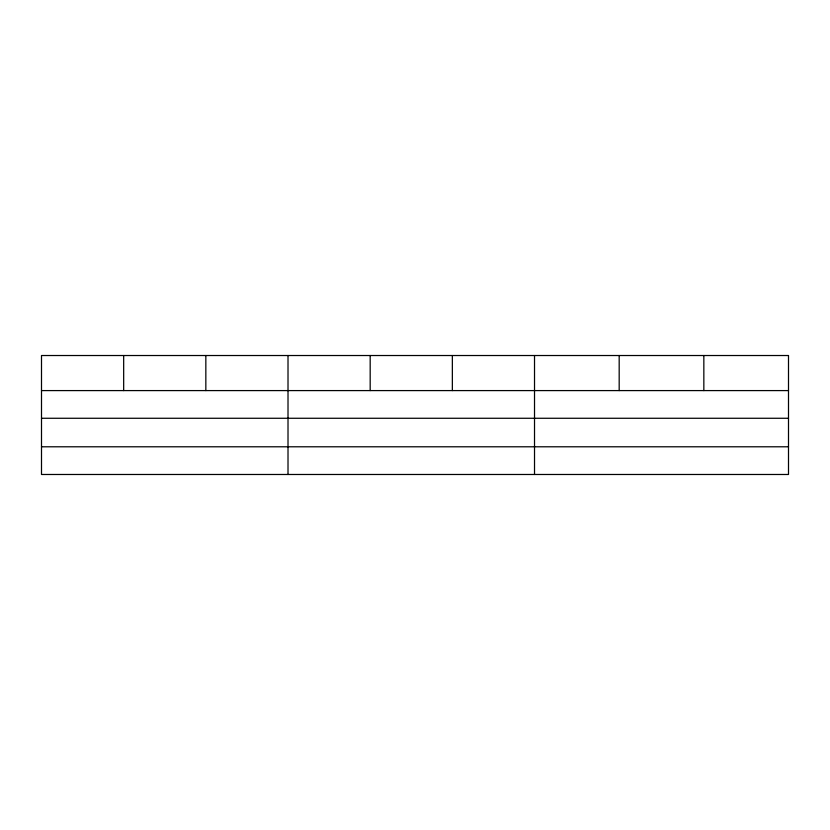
<?xml version="1.0" encoding="UTF-8"?>
<svg xmlns="http://www.w3.org/2000/svg" width="830" height="830" viewBox="0 0 830 830"><rect width="100%" height="100%" fill="white"/><g stroke="black" fill="none" stroke-linecap="round" stroke-linejoin="round"><path stroke-width="1.25" d="M41.5 390.588L788.5 390.588M41.5 418.268L788.5 418.268M41.5 446.789L788.5 446.789M703.84 355.52L703.84 390.588M619.18 355.52L619.18 390.588M534.52 355.52L534.52 474.48M452.35 355.52L452.35 390.588M370.18 355.52L370.18 390.588M288.01 355.52L288.01 474.48M205.84 355.52L205.84 390.588M123.67 355.52L123.67 390.588M788.5 355.52L41.5 355.52L41.5 474.48L788.5 474.48L788.5 355.52"/></g></svg>
